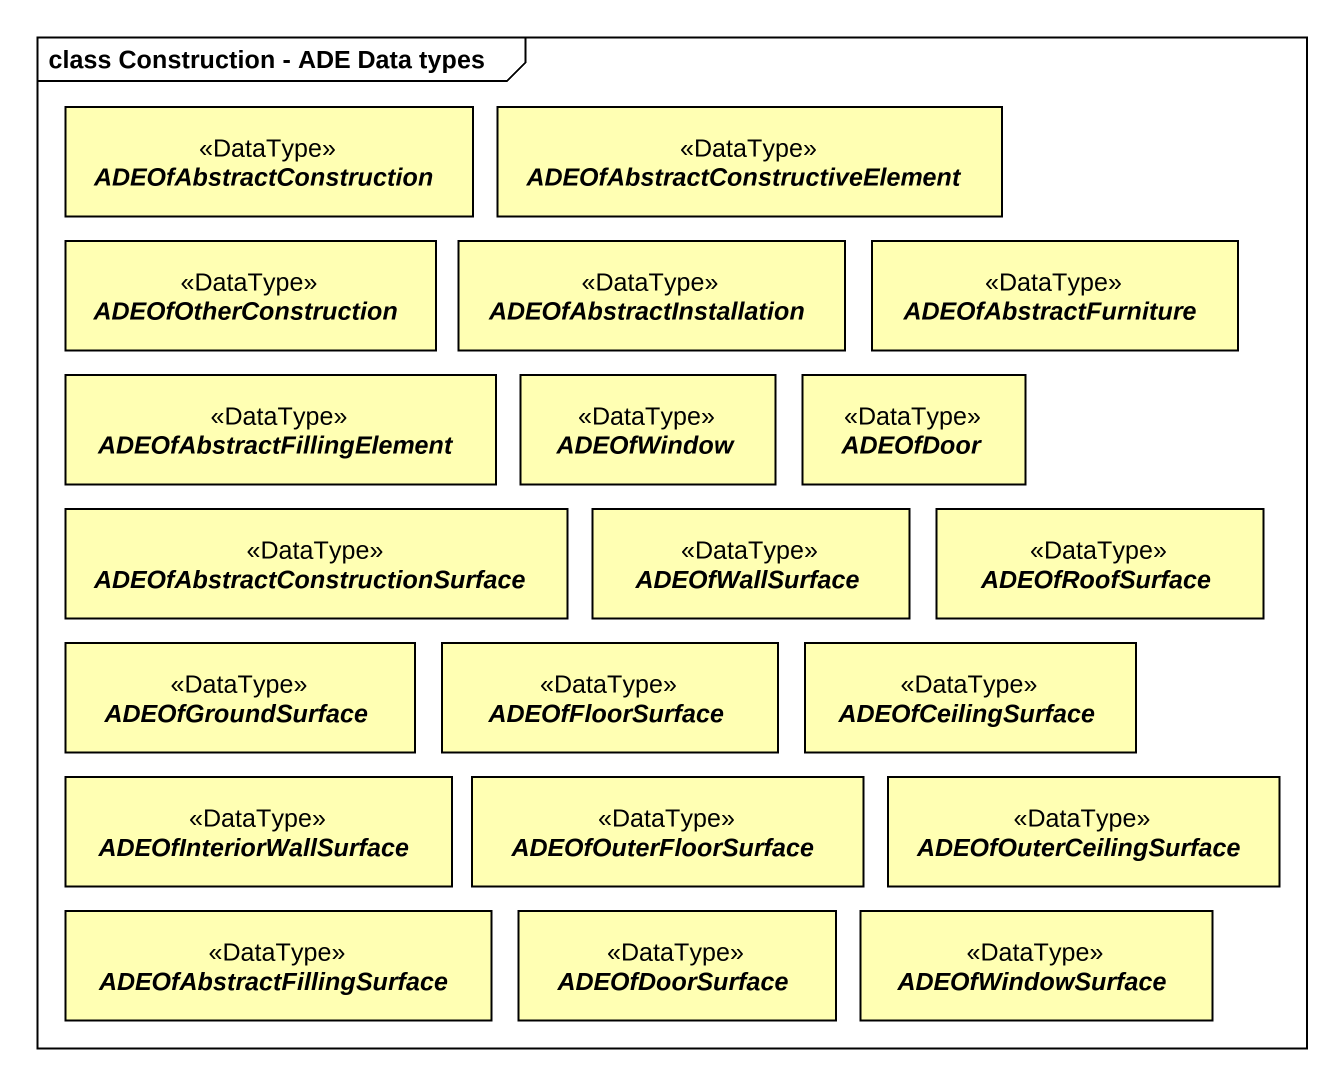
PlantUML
@startuml
mainframe class Construction - ADE Data types
hide circle
hide empty members
abstract class ADEOfAbstractConstruction <<DataType>> #FFFFB3
abstract class "ADEOfAbstractConstructiveElement" as ADEOfAbstractConstructiveEle <<DataType>> #FFFFB3
abstract class ADEOfOtherConstruction <<DataType>> #FFFFB3
abstract class ADEOfAbstractInstallation <<DataType>> #FFFFB3
abstract class ADEOfAbstractFurniture <<DataType>> #FFFFB3
abstract class ADEOfAbstractFillingElement <<DataType>> #FFFFB3
abstract class ADEOfWindow <<DataType>> #FFFFB3
abstract class ADEOfDoor <<DataType>> #FFFFB3
abstract class "ADEOfAbstractConstructionSurface" as ADEOfAbstractConstructionSur <<DataType>> #FFFFB3
abstract class ADEOfWallSurface <<DataType>> #FFFFB3
abstract class ADEOfRoofSurface <<DataType>> #FFFFB3
abstract class ADEOfGroundSurface <<DataType>> #FFFFB3
abstract class ADEOfFloorSurface <<DataType>> #FFFFB3
abstract class ADEOfCeilingSurface <<DataType>> #FFFFB3
abstract class ADEOfInteriorWallSurface <<DataType>> #FFFFB3
abstract class ADEOfOuterFloorSurface <<DataType>> #FFFFB3
abstract class ADEOfOuterCeilingSurface <<DataType>> #FFFFB3
abstract class ADEOfAbstractFillingSurface <<DataType>> #FFFFB3
abstract class ADEOfDoorSurface <<DataType>> #FFFFB3
abstract class ADEOfWindowSurface <<DataType>> #FFFFB3
@enduml
